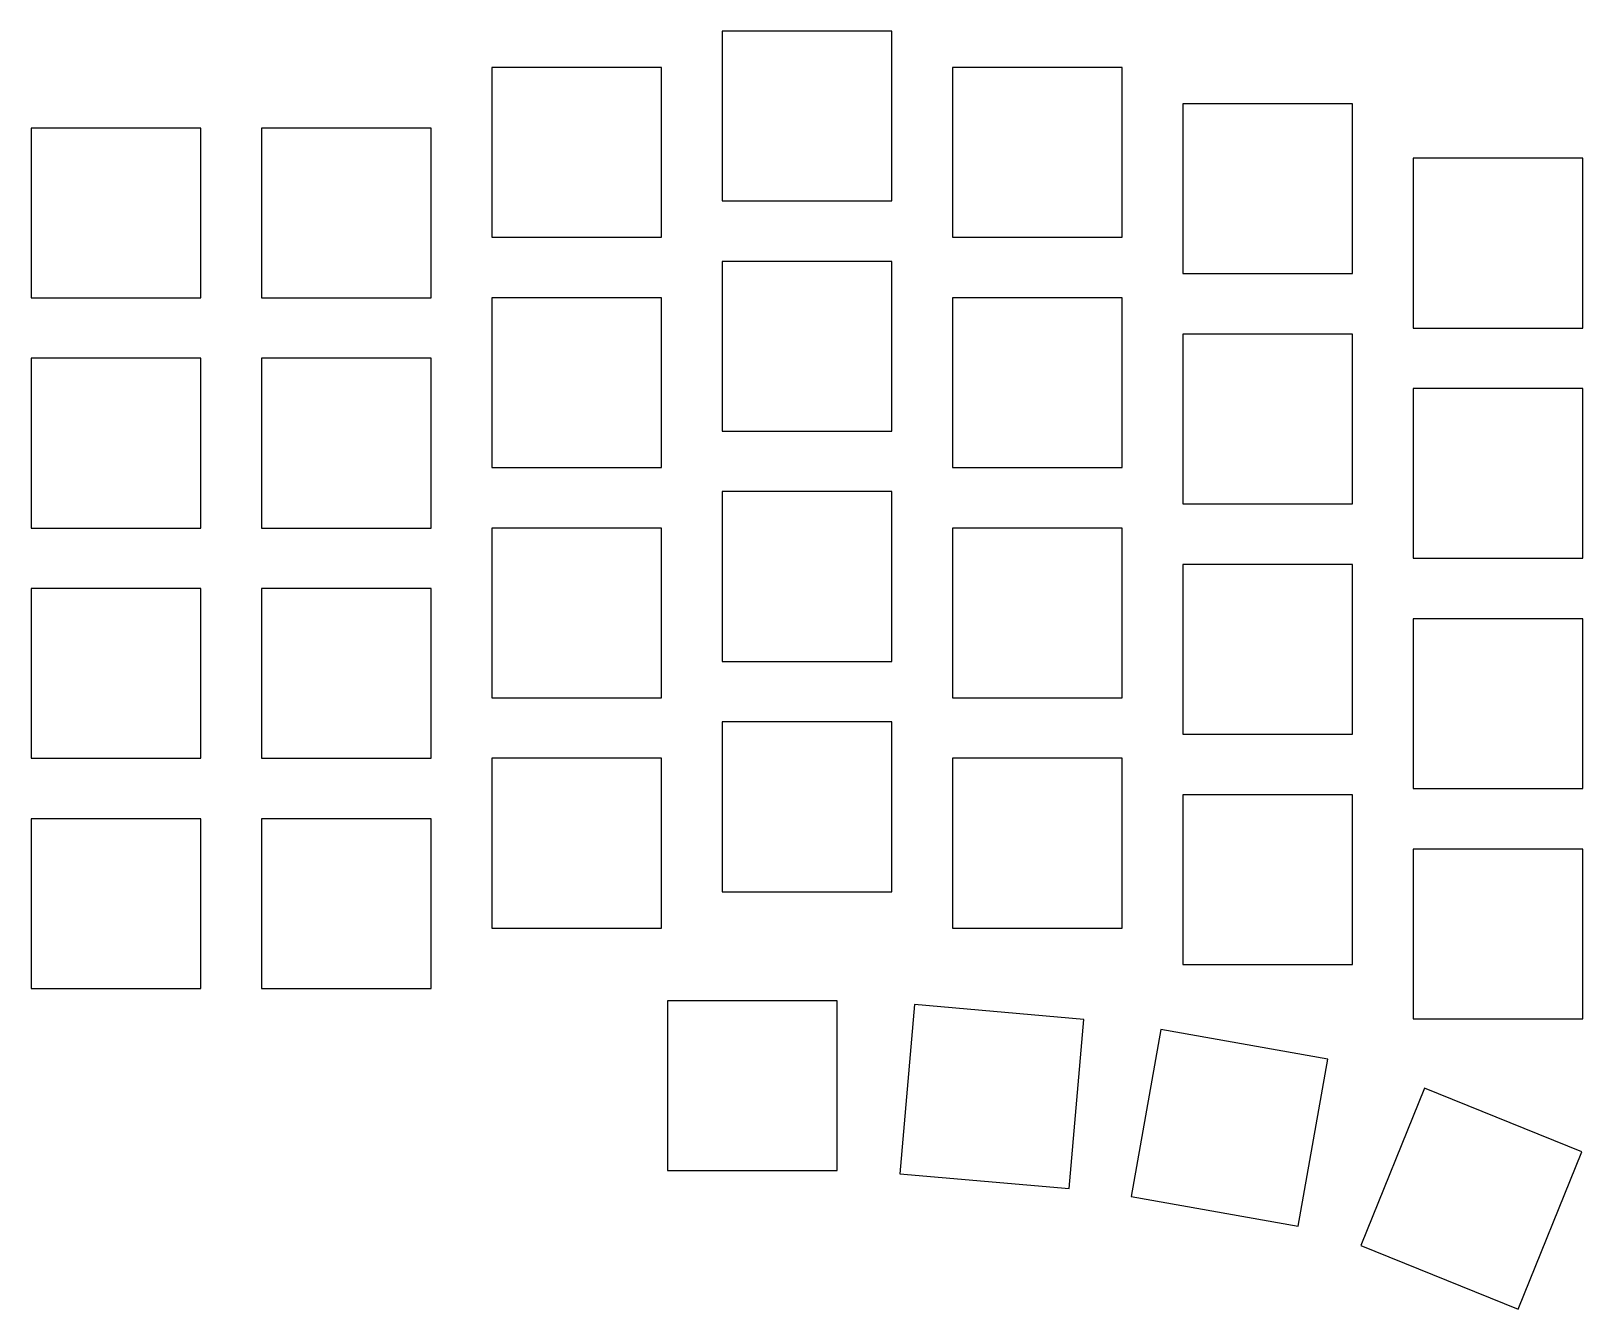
# Model space of a CAD drawing. Header units: millimetres. Extents: x 93 to 221, y -133 to -28.
import ezdxf

# ---------------------------------------------------------------- set-up
doc = ezdxf.new("R2010")
doc.units = ezdxf.units.MM

msp = doc.modelspace()

# ---------------------------------------------------------------- linework, layer by layer
for p, q in [((164, -28), (150, -28)), ((150, -28), (150, -42)), ((164, -42), (164, -28)), ((145, -31), (131, -31)), ((131, -31), (131, -45)), ((145, -45), (145, -31)), ((183, -31), (169, -31)), ((169, -31), (169, -45)), ((183, -45), (183, -31)), ((202, -34), (188, -34)), ((188, -34), (188, -48)), ((202, -48), (202, -34)), ((107, -36), (93, -36)), ((93, -36), (93, -50)), ((107, -50), (107, -36)), ((126, -36), (112, -36)), ((112, -36), (112, -50)), ((126, -50), (126, -36)), ((221, -38.5), (207, -38.5)), ((207, -38.5), (207, -52.5)), ((221, -52.5), (221, -38.5)), ((150, -42), (164, -42)), ((131, -45), (145, -45)), ((169, -45), (183, -45)), ((164, -47), (150, -47)), ((150, -47), (150, -61)), ((164, -61), (164, -47)), ((188, -48), (202, -48)), ((93, -50), (107, -50)), ((112, -50), (126, -50)), ((145, -50), (131, -50)), ((131, -50), (131, -64)), ((145, -64), (145, -50)), ((183, -50), (169, -50)), ((169, -50), (169, -64)), ((183, -64), (183, -50)), ((202, -53), (188, -53)), ((188, -53), (188, -67)), ((202, -67), (202, -53)), ((207, -52.5), (221, -52.5)), ((107, -55), (93, -55)), ((93, -55), (93, -69)), ((107, -69), (107, -55)), ((126, -55), (112, -55)), ((112, -55), (112, -69)), ((126, -69), (126, -55)), ((221, -57.5), (207, -57.5)), ((207, -57.5), (207, -71.5)), ((221, -71.5), (221, -57.5)), ((150, -61), (164, -61)), ((131, -64), (145, -64)), ((169, -64), (183, -64)), ((164, -66), (150, -66)), ((150, -66), (150, -80)), ((164, -80), (164, -66)), ((188, -67), (202, -67)), ((93, -69), (107, -69)), ((112, -69), (126, -69)), ((145, -69), (131, -69)), ((131, -69), (131, -83)), ((145, -83), (145, -69)), ((183, -69), (169, -69)), ((169, -69), (169, -83)), ((183, -83), (183, -69)), ((207, -71.5), (221, -71.5)), ((202, -72), (188, -72)), ((188, -72), (188, -86)), ((202, -86), (202, -72)), ((107, -74), (93, -74)), ((93, -74), (93, -88)), ((107, -88), (107, -74)), ((126, -74), (112, -74)), ((112, -74), (112, -88)), ((126, -88), (126, -74)), ((221, -76.5), (207, -76.5)), ((207, -76.5), (207, -90.5)), ((221, -90.5), (221, -76.5)), ((150, -80), (164, -80)), ((131, -83), (145, -83)), ((169, -83), (183, -83)), ((164, -85), (150, -85)), ((150, -85), (150, -99)), ((164, -99), (164, -85)), ((188, -86), (202, -86)), ((93, -88), (107, -88)), ((112, -88), (126, -88)), ((145, -88), (131, -88)), ((131, -88), (131, -102)), ((145, -102), (145, -88)), ((183, -88), (169, -88)), ((169, -88), (169, -102)), ((183, -102), (183, -88)), ((207, -90.5), (221, -90.5)), ((202, -91), (188, -91)), ((188, -91), (188, -105)), ((202, -105), (202, -91)), ((107, -93), (93, -93)), ((93, -93), (93, -107)), ((107, -107), (107, -93)), ((126, -93), (112, -93)), ((112, -93), (112, -107)), ((126, -107), (126, -93)), ((221, -95.5), (207, -95.5)), ((207, -95.5), (207, -109.5)), ((221, -109.5), (221, -95.5)), ((150, -99), (164, -99)), ((131, -102), (145, -102)), ((169, -102), (183, -102)), ((188, -105), (202, -105)), ((93, -107), (107, -107)), ((112, -107), (126, -107)), ((159.5, -108), (145.5, -108)), ((145.5, -108), (145.5, -122)), ((159.5, -122), (159.5, -108)), ((165.88, -108.32), (164.66, -122.27)), ((179.83, -109.54), (165.88, -108.32)), ((178.61, -123.49), (179.83, -109.54)), ((207, -109.5), (221, -109.5)), ((186.17, -110.38), (183.74, -124.16)), ((199.95, -112.81), (186.17, -110.38)), ((197.52, -126.6), (199.95, -112.81)), ((207.92, -115.2), (202.68, -128.18)), ((220.9, -120.45), (207.92, -115.2)), ((215.66, -133.43), (220.9, -120.45)), ((145.5, -122), (159.5, -122)), ((164.66, -122.27), (178.61, -123.49)), ((183.74, -124.16), (197.52, -126.6)), ((202.68, -128.18), (215.66, -133.43))]:
    msp.add_line(p, q)

doc.saveas('drawing.dxf')
